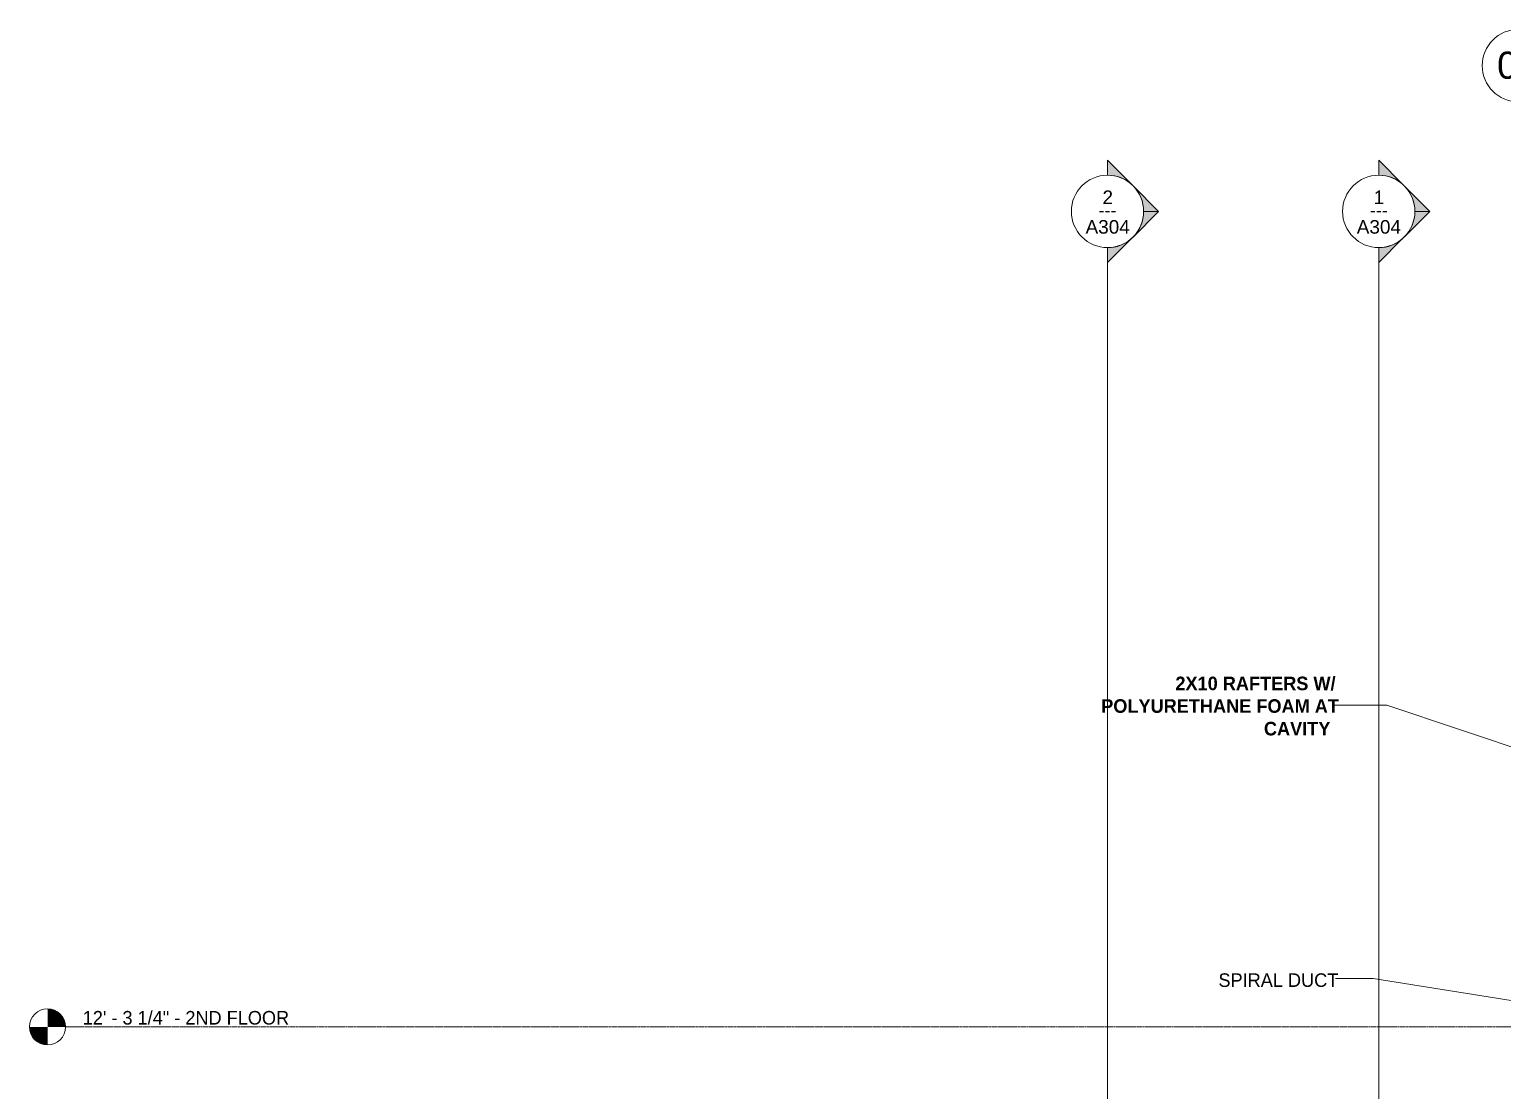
# Model space of a CAD drawing. Header units: inches. Extents: x -3210 to -1935, y -327 to 478.
# Drawn here: x -3206.6 to -2717.7, y 126.1 to 478.1 of the extents above; entities that cross this region are included whole.
import ezdxf

# ---------------------------------------------------------------- set-up
doc = ezdxf.new("R2010")
doc.units = ezdxf.units.IN
doc.header["$MEASUREMENT"] = 0
doc.linetypes.add('Grid Line 1_2_', pattern=[0.875, 0.5, -0.125, 0.125, -0.125])
for name, color, linetype, lineweight in [('A-ANNO-NOTE', 131, 'Continuous', 9), ('A-FLOR-LEVL', 51, 'Continuous', 9), ('A-FLOR-LEVL-1', 51, 'Grid Line 1_2_', 9), ('G-ANNO-SYMB', 111, 'Continuous', 9), ('G-ANNO-TEXT', 231, 'Continuous', 9), ('S-GRID-IDEN', 1, 'Continuous', 9)]:
    doc.layers.add(name, color=color, linetype=linetype, lineweight=lineweight)
doc.styles.add('Arial', font='arial.ttf', dxfattribs={"height": 9})
doc.styles.add('Arial_1', font='arial.ttf', dxfattribs={"height": 4.5})
doc.styles.add('Century Gothic', font='ufonts.com_century-gothic.ttf', dxfattribs={"height": 4.5})
doc.styles.add('Century Gothic_B', font='GOTHICB.TTF', dxfattribs={"height": 4.5})

# ---------------------------------------------------------------- blocks, each defined once
blk = doc.blocks.new('Level - Level Head - Circle-50818-BUILDING SECTION - NORTH_SOUTH - LOOKING EAST')
at = {"layer": 'A-FLOR-LEVL'}
h = blk.add_hatch(color=256, dxfattribs=at)
edge = h.paths.add_edge_path(flags=0)
edge.add_line((-3200.57, 32), (-3194.57, 32))
edge.add_arc((-3200.57, 32), 6, 0, 90)
edge.add_line((-3200.57, 38), (-3200.57, 32))
h = blk.add_hatch(color=256, dxfattribs=at)
edge = h.paths.add_edge_path(flags=0)
edge.add_line((-3200.57, 26), (-3200.57, 32))
edge.add_line((-3200.57, 32), (-3206.57, 32))
edge.add_arc((-3200.57, 32), 6, 180, 270)
blk.add_circle((-3200.57, 32), 6, dxfattribs=at)
blk = doc.blocks.new('Section - Section Head - Filled-22785-BUILDING SECTION - NORTH_SOUTH - LOOKING EAST')
at = {"layer": 'G-ANNO-SYMB'}
h = blk.add_hatch(color=256, dxfattribs=at)
edge = h.paths.add_edge_path(flags=0)
edge.add_arc((-2800.8, 80.08), 12.02, 47.9216, 90)
edge.add_line((-2800.8, 92.1), (-2800.8, 97.06))
edge.add_line((-2800.8, 97.06), (-2792.75, 89))
h = blk.add_hatch(color=256, dxfattribs=at)
edge = h.paths.add_edge_path(flags=0)
edge.add_line((-2792.31, 88.57), (-2783.83, 80.08))
edge.add_line((-2783.83, 80.08), (-2788.8, 80.08))
edge.add_arc((-2800.8, 80.08), 12, 0, 45)
h = blk.add_hatch(color=256, dxfattribs=at)
edge = h.paths.add_edge_path(flags=0)
edge.add_arc((-2800.8, 80.08), 12, 315, 360)
edge.add_line((-2788.8, 80.08), (-2783.83, 80.08))
edge.add_line((-2783.83, 80.08), (-2792.31, 71.6))
h = blk.add_hatch(color=256, dxfattribs=at)
edge = h.paths.add_edge_path(flags=0)
edge.add_line((-2792.75, 71.17), (-2800.8, 63.11))
edge.add_line((-2800.8, 63.11), (-2800.8, 68.07))
edge.add_arc((-2800.8, 80.08), 12.02, 270, 312.0784)
for p, q in [((-2792.75, 89), (-2800.8, 97.06)), ((-2800.8, 97.06), (-2800.8, 92.1)), ((-2783.83, 80.08), (-2792.31, 88.57)), ((-2792.31, 71.6), (-2783.83, 80.08)), ((-2788.8, 80.08), (-2783.83, 80.08)), ((-2783.83, 80.08), (-2788.8, 80.08)), ((-2800.8, 63.11), (-2792.75, 71.17)), ((-2800.8, 68.07), (-2800.8, 63.11))]:
    blk.add_line(p, q, dxfattribs=at)
for centre, radius, start, end in [((-2800.8, 80.1), 12, 90, 270), ((-2800.8, 80.1), 12, 270, 90), ((-2800.8, 80.08), 12.02, 47.9216, 90), ((-2800.8, 80.08), 12, 0, 45), ((-2800.8, 80.08), 12, 315, 360), ((-2800.8, 80.08), 12.02, 270, 312.0784)]:
    blk.add_arc(centre, radius, start, end, dxfattribs=at)
blk = doc.blocks.new('Grid - Grid Head - Circle-50561-BUILDING SECTION - NORTH_SOUTH - LOOKING EAST')
at = {"layer": 'S-GRID-IDEN'}
for start, end in [(0, 180), (180, 360)]:
    blk.add_arc((-2527.62, 466.14), 12, start, end, dxfattribs=at)

msp = doc.modelspace()

# ---------------------------------------------------------------- linework, layer by layer
at = {"layer": 'A-ANNO-NOTE'}
for p, q in [((-2760.65092, 163.32099), (-2773.11629, 163.32099)), ((-2624.43095, 141.66393), (-2760.65092, 163.32099))]:
    msp.add_line(p, q, dxfattribs=at)
at = {"layer": 'A-FLOR-LEVL-1'}
msp.add_line((-1935.47917, 147.25), (-3194.57025, 147.25), dxfattribs=at)
at = {"layer": 'G-ANNO-SYMB'}
for p, q in [((-2848.79874, 405.76985), (-2848.79874, -196.89908)), ((-2758.79874, 405.76985), (-2758.79874, -196.89908))]:
    msp.add_line(p, q, dxfattribs=at)
at = {"layer": 'G-ANNO-TEXT'}
for p, q in [((-2756.09634, 253.94181), (-2774.26167, 253.94181)), ((-2584.59429, 196.77446), (-2756.09634, 253.94181))]:
    msp.add_line(p, q, dxfattribs=at)

# ---------------------------------------------------------------- block references
at = {"layer": 'A-FLOR-LEVL'}
msp.add_blockref('Level - Level Head - Circle-50818-BUILDING SECTION - NORTH_SOUTH - LOOKING EAST', (0, 115.25), dxfattribs=at)
at = {"layer": 'G-ANNO-SYMB'}
for p in [(-48, 337.685), (42, 337.685)]:
    msp.add_blockref('Section - Section Head - Filled-22785-BUILDING SECTION - NORTH_SOUTH - LOOKING EAST', p, dxfattribs=at)
at = {"layer": 'S-GRID-IDEN'}
msp.add_blockref('Grid - Grid Head - Circle-50561-BUILDING SECTION - NORTH_SOUTH - LOOKING EAST', (-184.84375, 0), dxfattribs=at)

# ---------------------------------------------------------------- texts
at = {"layer": 'A-ANNO-NOTE', "insert": (-2811.98873, 165.01473), "char_height": 4.5, "width": 47.1165, "attachment_point": 1, "style": 'Century Gothic'}
msp.add_mtext('SPIRAL DUCT', dxfattribs=at)
at = {"layer": 'A-FLOR-LEVL', "insert": (-3188.89515, 152.52539), "char_height": 4.5, "width": 87.567, "attachment_point": 1, "style": 'Century Gothic'}
msp.add_mtext('12\' - 3 1/4" - 2ND FLOOR', dxfattribs=at)
at = {"layer": 'G-ANNO-SYMB', "char_height": 4.5, "attachment_point": 1}
for s, insert, width, style in [('2', (-2850.45923, 424.72417), 4.242, 'Arial_1'), ('1', (-2760.45923, 424.72417), 4.242, 'Arial_1'), ('---', (-2851.78488, 420.47082), 7.7265, 'Century Gothic'), ('---', (-2761.78488, 420.47082), 7.7265, 'Century Gothic'), ('A304', (-2856.08127, 414.90605), 17.877, 'Arial_1'), ('A304', (-2766.08127, 414.90605), 17.877, 'Arial_1')]:
    msp.add_mtext(s, dxfattribs=dict(at, insert=insert, width=width, style=style))
at = {"layer": 'G-ANNO-TEXT', "char_height": 4.5, "attachment_point": 1, "style": 'Century Gothic_B'}
for s, insert, width in [('2X10 RAFTERS W/', (-2826.26659, 263.44536), 63.024), ('POLYURETHANE FOAM AT', (-2850.89159, 255.94536), 92.8695), ('CAVITY', (-2796.89159, 248.44536), 27.4215)]:
    msp.add_mtext(s, dxfattribs=dict(at, insert=insert, width=width))
at = {"layer": 'S-GRID-IDEN', "insert": (-2719.53171, 470.78882), "char_height": 9, "width": 16.968, "attachment_point": 1, "style": 'Arial'}
msp.add_mtext('00', dxfattribs=at)

doc.saveas('drawing.dxf')
